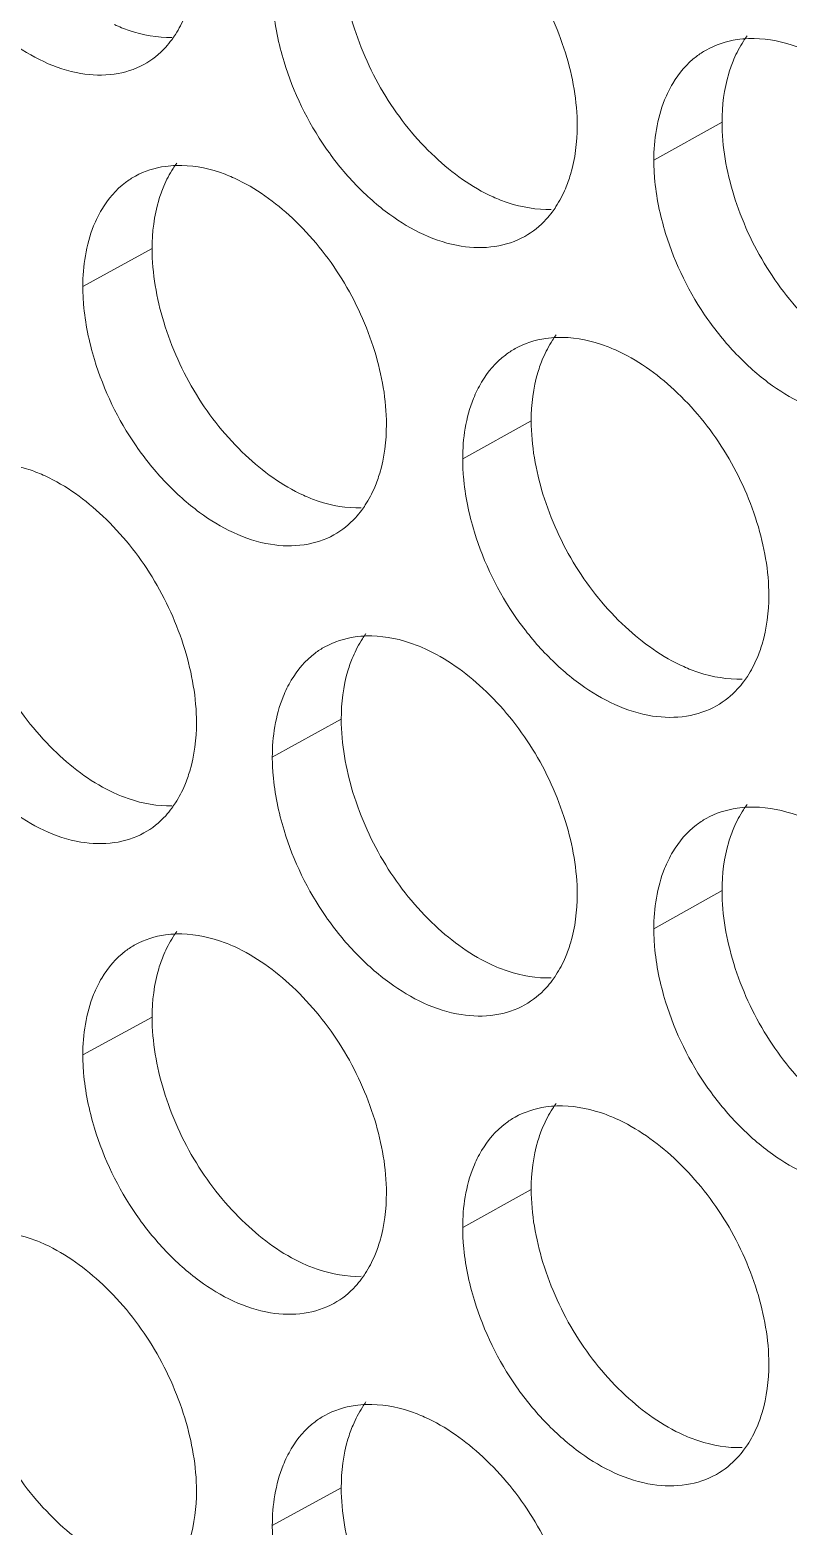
# Model space of a CAD drawing. Header units: millimetres. Extents: x 1177 to 4147, y 93 to 2194.
# Drawn here: x 2599.39 to 2607.16, y 784.67 to 800 of the extents above; entities that cross this region are included whole.
import ezdxf

# ---------------------------------------------------------------- set-up
doc = ezdxf.new("R2010")
doc.units = ezdxf.units.MM
doc.header["$LTSCALE"] = 0.1
doc.layers.get('0').update_dxf_attribs({"lineweight": 13})
doc.layers.add('标注', color=251, linetype='Continuous', lineweight=9)

# ---------------------------------------------------------------- blocks, each defined once
blk = doc.blocks.new('02')
at = {"layer": '标注'}
for p, q in [((4492.675, 732.782), (4491.677, 732.222)), ((4484.335, 730.928), (4483.321, 730.375)), ((4489.883, 728.407), (4488.88, 727.85)), ((4487.103, 724.039), (4486.094, 723.484)), ((4492.675, 721.532), (4491.677, 720.972)), ((4484.335, 719.678), (4483.321, 719.125)), ((4484.335, 719.678), (4483.321, 719.125)), ((4489.883, 717.157), (4488.88, 716.6)), ((4489.883, 717.157), (4488.88, 716.6)), ((4487.103, 712.789), (4486.094, 712.234))]:
    blk.add_line(p, q, dxfattribs=at)
for points, knots in [([(4480.73, 736.2), (4480.865, 735.753), (4481.171, 735.111), (4481.748, 734.396), (4482.361, 733.839), (4483.069, 733.477), (4483.772, 733.454), (4484.081, 733.551), (4484.214, 733.624)], [0, 0, 0, 0, 0.290009, 0.433078, 0.568897, 0.804139, 0.905475, 1, 1, 1, 1]), ([(4490.556, 732.723), (4490.556, 733.084), (4490.42, 733.835), (4489.946, 734.874), (4489.237, 735.748), (4488.636, 736.183), (4488.322, 736.324)], [0, 0, 0, 0, 0.244947, 0.507787, 0.766448, 1, 1, 1, 1]), ([(4487.103, 735.289), (4487.103, 734.927), (4487.238, 734.177), (4487.708, 733.137), (4488.413, 732.262), (4489.012, 731.827), (4489.326, 731.685)], [0, 0, 0, 0, 0.245252, 0.508241, 0.76674, 1, 1, 1, 1]), ([(4486.094, 734.734), (4486.094, 734.648), (4486.111, 734.285), (4486.185, 733.926), (4486.266, 733.663)], [0, 0, 0, 0, 0.238905, 1, 1, 1, 1]), ([(4483.783, 734.208), (4483.853, 734.176), (4484.122, 734.068), (4484.415, 734.015), (4484.627, 734.021)], [0, 0, 0, 0, 0.267537, 1, 1, 1, 1]), ([(4484.623, 733.987), (4484.641, 734.012), (4484.715, 734.118), (4484.775, 734.234), (4484.813, 734.324)], [0, 0, 0, 0, 0.24323, 1, 1, 1, 1]), ([(4484.214, 733.624), (4484.334, 733.689), (4484.479, 733.807), (4484.595, 733.949), (4484.623, 733.987)], [0, 0, 0, 0, 0.742834, 1, 1, 1, 1]), ([(4493.063, 734.003), (4493.007, 734.001), (4492.793, 733.982), (4492.581, 733.914), (4492.442, 733.836)], [0, 0, 0, 0, 0.25862, 1, 1, 1, 1]), ([(4493.043, 734.043), (4493.024, 734.017), (4492.948, 733.909), (4492.887, 733.791), (4492.848, 733.7)], [0, 0, 0, 0, 0.24344, 1, 1, 1, 1]), ([(4493.923, 733.823), (4493.851, 733.855), (4493.577, 733.961), (4493.279, 734.011), (4493.063, 734.003)], [0, 0, 0, 0, 0.267086, 1, 1, 1, 1]), ([(4492.442, 733.836), (4492.393, 733.808), (4492.199, 733.68), (4492.044, 733.497), (4491.954, 733.346)], [0, 0, 0, 0, 0.244434, 1, 1, 1, 1]), ([(4486.266, 733.663), (4486.403, 733.215), (4486.713, 732.573), (4487.297, 731.859), (4487.918, 731.305), (4488.634, 730.948), (4489.344, 730.932), (4489.655, 731.033), (4489.789, 731.108)], [0, 0, 0, 0, 0.289156, 0.431962, 0.567662, 0.803187, 0.90495, 1, 1, 1, 1]), ([(4492.848, 733.7), (4492.819, 733.632), (4492.714, 733.337), (4492.675, 733.021), (4492.675, 732.782)], [0, 0, 0, 0, 0.234773, 1, 1, 1, 1]), ([(4491.954, 733.346), (4491.908, 733.269), (4491.738, 732.919), (4491.677, 732.521), (4491.677, 732.222)], [0, 0, 0, 0, 0.231067, 1, 1, 1, 1]), ([(4490.384, 731.806), (4490.412, 731.874), (4490.517, 732.168), (4490.556, 732.484), (4490.556, 732.723)], [0, 0, 0, 0, 0.234713, 1, 1, 1, 1]), ([(4492.675, 732.782), (4492.675, 732.421), (4492.811, 731.671), (4493.285, 730.632), (4493.997, 729.76), (4494.601, 729.328), (4494.917, 729.189)], [0, 0, 0, 0, 0.244904, 0.507573, 0.76612, 1, 1, 1, 1]), ([(4491.677, 732.222), (4491.677, 732.136), (4491.693, 731.774), (4491.768, 731.415), (4491.85, 731.152)], [0, 0, 0, 0, 0.238976, 1, 1, 1, 1]), ([(4484.09, 731.99), (4484.04, 731.963), (4483.844, 731.836), (4483.688, 731.652), (4483.598, 731.501)], [0, 0, 0, 0, 0.24404, 1, 1, 1, 1]), ([(4484.69, 732.146), (4484.637, 732.144), (4484.429, 732.128), (4484.225, 732.064), (4484.09, 731.99)], [0, 0, 0, 0, 0.258563, 1, 1, 1, 1]), ([(4484.695, 732.18), (4484.676, 732.155), (4484.603, 732.049), (4484.544, 731.933), (4484.506, 731.844)], [0, 0, 0, 0, 0.243214, 1, 1, 1, 1]), ([(4485.539, 731.96), (4485.468, 731.992), (4485.198, 732.1), (4484.903, 732.152), (4484.69, 732.146)], [0, 0, 0, 0, 0.267618, 1, 1, 1, 1]), ([(4484.506, 731.844), (4484.477, 731.776), (4484.373, 731.482), (4484.335, 731.166), (4484.335, 730.928)], [0, 0, 0, 0, 0.234326, 1, 1, 1, 1]), ([(4487.764, 728.353), (4487.764, 728.715), (4487.629, 729.465), (4487.157, 730.505), (4486.451, 731.38), (4485.852, 731.817), (4485.539, 731.96)], [0, 0, 0, 0, 0.245121, 0.508123, 0.76676, 1, 1, 1, 1]), ([(4490.19, 731.464), (4490.209, 731.49), (4490.284, 731.598), (4490.345, 731.715), (4490.384, 731.806)], [0, 0, 0, 0, 0.24338, 1, 1, 1, 1]), ([(4489.326, 731.685), (4489.397, 731.653), (4489.668, 731.547), (4489.964, 731.495), (4490.177, 731.503)], [0, 0, 0, 0, 0.267181, 1, 1, 1, 1]), ([(4483.598, 731.501), (4483.552, 731.424), (4483.382, 731.073), (4483.321, 730.674), (4483.321, 730.375)], [0, 0, 0, 0, 0.23034, 1, 1, 1, 1]), ([(4489.789, 731.108), (4489.905, 731.173), (4490.048, 731.289), (4490.162, 731.427), (4490.19, 731.464)], [0, 0, 0, 0, 0.743342, 1, 1, 1, 1]), ([(4491.85, 731.152), (4491.988, 730.704), (4492.302, 730.061), (4492.894, 729.349), (4493.522, 728.797), (4494.247, 728.446), (4494.963, 728.437), (4495.276, 728.542), (4495.411, 728.619)], [0, 0, 0, 0, 0.288311, 0.430859, 0.566442, 0.80225, 0.904434, 1, 1, 1, 1]), ([(4484.335, 730.928), (4484.335, 730.566), (4484.469, 729.815), (4484.937, 728.774), (4485.639, 727.898), (4486.236, 727.461), (4486.549, 727.318)], [0, 0, 0, 0, 0.245427, 0.508577, 0.767052, 1, 1, 1, 1]), ([(4483.321, 730.375), (4483.321, 730.288), (4483.337, 729.926), (4483.412, 729.567), (4483.492, 729.303)], [0, 0, 0, 0, 0.23887, 1, 1, 1, 1]), ([(4490.26, 729.628), (4490.205, 729.626), (4489.993, 729.608), (4489.784, 729.541), (4489.646, 729.464)], [0, 0, 0, 0, 0.258601, 1, 1, 1, 1]), ([(4490.248, 729.665), (4490.229, 729.64), (4490.155, 729.532), (4490.094, 729.416), (4490.055, 729.324)], [0, 0, 0, 0, 0.243364, 1, 1, 1, 1]), ([(4491.116, 729.445), (4491.045, 729.477), (4490.772, 729.584), (4490.475, 729.635), (4490.26, 729.628)], [0, 0, 0, 0, 0.267261, 1, 1, 1, 1]), ([(4489.646, 729.464), (4489.597, 729.436), (4489.402, 729.309), (4489.247, 729.126), (4489.157, 728.975)], [0, 0, 0, 0, 0.244306, 1, 1, 1, 1]), ([(4493.36, 725.849), (4493.36, 726.211), (4493.224, 726.961), (4492.747, 727.999), (4492.035, 728.871), (4491.432, 729.305), (4491.116, 729.445)], [0, 0, 0, 0, 0.244772, 0.507452, 0.766137, 1, 1, 1, 1]), ([(4483.492, 729.303), (4483.628, 728.856), (4483.936, 728.214), (4484.517, 727.499), (4485.134, 726.944), (4485.845, 726.584), (4486.552, 726.565), (4486.862, 726.664), (4486.996, 726.738)], [0, 0, 0, 0, 0.289581, 0.432519, 0.568278, 0.803661, 0.905212, 1, 1, 1, 1]), ([(4490.055, 729.324), (4490.027, 729.257), (4489.922, 728.962), (4489.883, 728.646), (4489.883, 728.407)], [0, 0, 0, 0, 0.234624, 1, 1, 1, 1]), ([(4489.157, 728.975), (4489.111, 728.898), (4488.94, 728.547), (4488.88, 728.149), (4488.88, 727.85)], [0, 0, 0, 0, 0.230825, 1, 1, 1, 1]), ([(4487.592, 727.437), (4487.621, 727.504), (4487.725, 727.799), (4487.764, 728.114), (4487.764, 728.353)], [0, 0, 0, 0, 0.234564, 1, 1, 1, 1]), ([(4489.883, 728.407), (4489.883, 728.046), (4490.018, 727.296), (4490.491, 726.256), (4491.199, 725.383), (4491.801, 724.949), (4492.115, 724.809)], [0, 0, 0, 0, 0.245078, 0.507907, 0.76643, 1, 1, 1, 1]), ([(4488.88, 727.85), (4488.88, 727.763), (4488.896, 727.401), (4488.971, 727.043), (4489.052, 726.779)], [0, 0, 0, 0, 0.23894, 1, 1, 1, 1]), ([(4482.768, 727.602), (4482.697, 727.634), (4482.429, 727.742), (4482.135, 727.795), (4481.923, 727.79)], [0, 0, 0, 0, 0.267799, 1, 1, 1, 1]), ([(4484.984, 723.99), (4484.984, 724.351), (4484.849, 725.102), (4484.379, 726.143), (4483.676, 727.02), (4483.08, 727.458), (4482.768, 727.602)], [0, 0, 0, 0, 0.245297, 0.50846, 0.767072, 1, 1, 1, 1]), ([(4487.4, 727.097), (4487.419, 727.123), (4487.493, 727.23), (4487.554, 727.346), (4487.592, 727.437)], [0, 0, 0, 0, 0.243304, 1, 1, 1, 1]), ([(4486.549, 727.318), (4486.619, 727.286), (4486.889, 727.179), (4487.183, 727.127), (4487.396, 727.134)], [0, 0, 0, 0, 0.267358, 1, 1, 1, 1]), ([(4486.996, 726.738), (4487.114, 726.803), (4487.258, 726.92), (4487.372, 727.06), (4487.4, 727.097)], [0, 0, 0, 0, 0.743092, 1, 1, 1, 1]), ([(4489.052, 726.779), (4489.189, 726.331), (4489.502, 725.688), (4490.089, 724.976), (4490.714, 724.423), (4491.435, 724.068), (4492.147, 724.056), (4492.459, 724.159), (4492.594, 724.235)], [0, 0, 0, 0, 0.288732, 0.431409, 0.567051, 0.802717, 0.904691, 1, 1, 1, 1]), ([(4481.579, 726.572), (4481.579, 726.21), (4481.713, 725.46), (4482.178, 724.418), (4482.877, 723.54), (4483.471, 723.101), (4483.783, 722.958)], [0, 0, 0, 0, 0.245602, 0.508914, 0.767364, 1, 1, 1, 1]), ([(4493.187, 724.932), (4493.216, 725), (4493.321, 725.294), (4493.36, 725.61), (4493.36, 725.849)], [0, 0, 0, 0, 0.234862, 1, 1, 1, 1]), ([(4487.469, 725.258), (4487.415, 725.257), (4487.205, 725.239), (4486.999, 725.174), (4486.862, 725.099)], [0, 0, 0, 0, 0.258582, 1, 1, 1, 1]), ([(4487.465, 725.295), (4487.447, 725.269), (4487.373, 725.162), (4487.313, 725.046), (4487.275, 724.956)], [0, 0, 0, 0, 0.243288, 1, 1, 1, 1]), ([(4488.322, 725.074), (4488.25, 725.106), (4487.979, 725.213), (4487.683, 725.265), (4487.469, 725.258)], [0, 0, 0, 0, 0.267438, 1, 1, 1, 1]), ([(4486.862, 725.099), (4486.812, 725.071), (4486.617, 724.945), (4486.461, 724.761), (4486.372, 724.61)], [0, 0, 0, 0, 0.244174, 1, 1, 1, 1]), ([(4487.275, 724.956), (4487.246, 724.888), (4487.142, 724.594), (4487.103, 724.278), (4487.103, 724.039)], [0, 0, 0, 0, 0.234476, 1, 1, 1, 1]), ([(4490.556, 721.473), (4490.556, 721.834), (4490.42, 722.585), (4489.946, 723.624), (4489.237, 724.498), (4488.636, 724.933), (4488.322, 725.074)], [0, 0, 0, 0, 0.244947, 0.507787, 0.766448, 1, 1, 1, 1]), ([(4480.73, 724.95), (4480.865, 724.503), (4481.171, 723.861), (4481.748, 723.146), (4482.361, 722.589), (4483.069, 722.227), (4483.772, 722.204), (4484.081, 722.301), (4484.214, 722.374)], [0, 0, 0, 0, 0.290009, 0.433078, 0.568897, 0.804139, 0.905475, 1, 1, 1, 1]), ([(4492.115, 724.809), (4492.187, 724.777), (4492.459, 724.671), (4492.756, 724.62), (4492.97, 724.628)], [0, 0, 0, 0, 0.267006, 1, 1, 1, 1]), ([(4492.991, 724.588), (4493.01, 724.614), (4493.086, 724.722), (4493.148, 724.84), (4493.187, 724.932)], [0, 0, 0, 0, 0.243456, 1, 1, 1, 1]), ([(4486.372, 724.61), (4486.326, 724.533), (4486.155, 724.181), (4486.094, 723.783), (4486.094, 723.484)], [0, 0, 0, 0, 0.230583, 1, 1, 1, 1]), ([(4492.594, 724.235), (4492.709, 724.3), (4492.85, 724.414), (4492.963, 724.552), (4492.991, 724.588)], [0, 0, 0, 0, 0.743585, 1, 1, 1, 1]), ([(4484.813, 723.074), (4484.841, 723.141), (4484.945, 723.436), (4484.984, 723.751), (4484.984, 723.99)], [0, 0, 0, 0, 0.234415, 1, 1, 1, 1]), ([(4487.103, 724.039), (4487.103, 723.677), (4487.238, 722.927), (4487.708, 721.887), (4488.413, 721.012), (4489.012, 720.577), (4489.326, 720.435)], [0, 0, 0, 0, 0.245252, 0.508241, 0.76674, 1, 1, 1, 1]), ([(4486.094, 723.484), (4486.094, 723.398), (4486.111, 723.035), (4486.185, 722.676), (4486.266, 722.413)], [0, 0, 0, 0, 0.238905, 1, 1, 1, 1]), ([(4484.623, 722.737), (4484.641, 722.762), (4484.715, 722.868), (4484.775, 722.984), (4484.813, 723.074)], [0, 0, 0, 0, 0.24323, 1, 1, 1, 1]), ([(4483.783, 722.958), (4483.853, 722.926), (4484.122, 722.818), (4484.415, 722.765), (4484.627, 722.771)], [0, 0, 0, 0, 0.267537, 1, 1, 1, 1]), ([(4493.043, 722.793), (4493.024, 722.767), (4492.948, 722.659), (4492.887, 722.541), (4492.848, 722.45)], [0, 0, 0, 0, 0.24344, 1, 1, 1, 1]), ([(4484.214, 722.374), (4484.334, 722.439), (4484.479, 722.557), (4484.595, 722.699), (4484.623, 722.737)], [0, 0, 0, 0, 0.742834, 1, 1, 1, 1]), ([(4492.442, 722.586), (4492.393, 722.558), (4492.199, 722.43), (4492.044, 722.247), (4491.954, 722.096)], [0, 0, 0, 0, 0.244434, 1, 1, 1, 1]), ([(4493.063, 722.753), (4493.007, 722.751), (4492.793, 722.732), (4492.581, 722.664), (4492.442, 722.586)], [0, 0, 0, 0, 0.25862, 1, 1, 1, 1]), ([(4493.923, 722.573), (4493.851, 722.605), (4493.577, 722.711), (4493.279, 722.761), (4493.063, 722.753)], [0, 0, 0, 0, 0.267086, 1, 1, 1, 1]), ([(4486.266, 722.413), (4486.403, 721.965), (4486.713, 721.323), (4487.297, 720.609), (4487.918, 720.055), (4488.634, 719.698), (4489.344, 719.682), (4489.655, 719.783), (4489.789, 719.858)], [0, 0, 0, 0, 0.289156, 0.431962, 0.567662, 0.803187, 0.90495, 1, 1, 1, 1]), ([(4492.848, 722.45), (4492.819, 722.382), (4492.714, 722.087), (4492.675, 721.771), (4492.675, 721.532)], [0, 0, 0, 0, 0.234773, 1, 1, 1, 1]), ([(4491.954, 722.096), (4491.908, 722.019), (4491.738, 721.669), (4491.677, 721.271), (4491.677, 720.972)], [0, 0, 0, 0, 0.231067, 1, 1, 1, 1]), ([(4490.384, 720.556), (4490.412, 720.624), (4490.517, 720.918), (4490.556, 721.234), (4490.556, 721.473)], [0, 0, 0, 0, 0.234713, 1, 1, 1, 1]), ([(4492.675, 721.532), (4492.675, 721.171), (4492.811, 720.421), (4493.285, 719.382), (4493.997, 718.51), (4494.601, 718.078), (4494.917, 717.939)], [0, 0, 0, 0, 0.244904, 0.507573, 0.76612, 1, 1, 1, 1]), ([(4484.69, 720.896), (4484.637, 720.894), (4484.429, 720.878), (4484.225, 720.814), (4484.09, 720.74)], [0, 0, 0, 0, 0.258563, 1, 1, 1, 1]), ([(4484.69, 720.896), (4484.637, 720.894), (4484.429, 720.878), (4484.225, 720.814), (4484.09, 720.74)], [0, 0, 0, 0, 0.258563, 1, 1, 1, 1]), ([(4484.695, 720.93), (4484.676, 720.905), (4484.603, 720.799), (4484.544, 720.683), (4484.506, 720.594)], [0, 0, 0, 0, 0.243214, 1, 1, 1, 1]), ([(4484.695, 720.93), (4484.676, 720.905), (4484.603, 720.799), (4484.544, 720.683), (4484.506, 720.594)], [0, 0, 0, 0, 0.243214, 1, 1, 1, 1]), ([(4485.539, 720.71), (4485.468, 720.742), (4485.198, 720.85), (4484.903, 720.902), (4484.69, 720.896)], [0, 0, 0, 0, 0.267618, 1, 1, 1, 1]), ([(4485.539, 720.71), (4485.468, 720.742), (4485.198, 720.85), (4484.903, 720.902), (4484.69, 720.896)], [0, 0, 0, 0, 0.267618, 1, 1, 1, 1]), ([(4491.677, 720.972), (4491.677, 720.886), (4491.693, 720.524), (4491.768, 720.165), (4491.85, 719.902)], [0, 0, 0, 0, 0.238976, 1, 1, 1, 1]), ([(4484.09, 720.74), (4484.04, 720.713), (4483.844, 720.586), (4483.688, 720.402), (4483.598, 720.251)], [0, 0, 0, 0, 0.24404, 1, 1, 1, 1]), ([(4484.09, 720.74), (4484.04, 720.713), (4483.844, 720.586), (4483.688, 720.402), (4483.598, 720.251)], [0, 0, 0, 0, 0.24404, 1, 1, 1, 1]), ([(4484.506, 720.594), (4484.477, 720.526), (4484.373, 720.232), (4484.335, 719.916), (4484.335, 719.678)], [0, 0, 0, 0, 0.234326, 1, 1, 1, 1]), ([(4484.506, 720.594), (4484.477, 720.526), (4484.373, 720.232), (4484.335, 719.916), (4484.335, 719.678)], [0, 0, 0, 0, 0.234326, 1, 1, 1, 1]), ([(4487.764, 717.103), (4487.764, 717.465), (4487.629, 718.215), (4487.157, 719.255), (4486.451, 720.13), (4485.852, 720.567), (4485.539, 720.71)], [0, 0, 0, 0, 0.245121, 0.508123, 0.76676, 1, 1, 1, 1]), ([(4487.764, 717.103), (4487.764, 717.465), (4487.629, 718.215), (4487.157, 719.255), (4486.451, 720.13), (4485.852, 720.567), (4485.539, 720.71)], [0, 0, 0, 0, 0.245121, 0.508123, 0.76676, 1, 1, 1, 1]), ([(4489.326, 720.435), (4489.397, 720.403), (4489.668, 720.297), (4489.964, 720.245), (4490.177, 720.253)], [0, 0, 0, 0, 0.267181, 1, 1, 1, 1]), ([(4490.19, 720.214), (4490.209, 720.24), (4490.284, 720.348), (4490.345, 720.465), (4490.384, 720.556)], [0, 0, 0, 0, 0.24338, 1, 1, 1, 1]), ([(4483.598, 720.251), (4483.552, 720.174), (4483.382, 719.823), (4483.321, 719.424), (4483.321, 719.125)], [0, 0, 0, 0, 0.23034, 1, 1, 1, 1]), ([(4483.598, 720.251), (4483.552, 720.174), (4483.382, 719.823), (4483.321, 719.424), (4483.321, 719.125)], [0, 0, 0, 0, 0.23034, 1, 1, 1, 1]), ([(4489.789, 719.858), (4489.905, 719.923), (4490.048, 720.039), (4490.162, 720.177), (4490.19, 720.214)], [0, 0, 0, 0, 0.743342, 1, 1, 1, 1]), ([(4491.85, 719.902), (4491.988, 719.454), (4492.302, 718.811), (4492.894, 718.099), (4493.522, 717.547), (4494.247, 717.196), (4494.963, 717.187), (4495.276, 717.292), (4495.411, 717.369)], [0, 0, 0, 0, 0.288311, 0.430859, 0.566442, 0.80225, 0.904434, 1, 1, 1, 1]), ([(4484.335, 719.678), (4484.335, 719.316), (4484.469, 718.565), (4484.937, 717.524), (4485.639, 716.648), (4486.236, 716.211), (4486.549, 716.068)], [0, 0, 0, 0, 0.245427, 0.508577, 0.767052, 1, 1, 1, 1]), ([(4484.335, 719.678), (4484.335, 719.316), (4484.469, 718.565), (4484.937, 717.524), (4485.639, 716.648), (4486.236, 716.211), (4486.549, 716.068)], [0, 0, 0, 0, 0.245427, 0.508577, 0.767052, 1, 1, 1, 1]), ([(4483.321, 719.125), (4483.321, 719.038), (4483.337, 718.676), (4483.412, 718.317), (4483.492, 718.053)], [0, 0, 0, 0, 0.23887, 1, 1, 1, 1]), ([(4483.321, 719.125), (4483.321, 719.038), (4483.337, 718.676), (4483.412, 718.317), (4483.492, 718.053)], [0, 0, 0, 0, 0.23887, 1, 1, 1, 1]), ([(4490.248, 718.415), (4490.229, 718.39), (4490.155, 718.282), (4490.094, 718.166), (4490.055, 718.074)], [0, 0, 0, 0, 0.243364, 1, 1, 1, 1]), ([(4490.248, 718.415), (4490.229, 718.39), (4490.155, 718.282), (4490.094, 718.166), (4490.055, 718.074)], [0, 0, 0, 0, 0.243364, 1, 1, 1, 1]), ([(4489.646, 718.214), (4489.597, 718.186), (4489.402, 718.059), (4489.247, 717.876), (4489.157, 717.725)], [0, 0, 0, 0, 0.244306, 1, 1, 1, 1]), ([(4489.646, 718.214), (4489.597, 718.186), (4489.402, 718.059), (4489.247, 717.876), (4489.157, 717.725)], [0, 0, 0, 0, 0.244306, 1, 1, 1, 1]), ([(4490.26, 718.378), (4490.205, 718.376), (4489.993, 718.358), (4489.784, 718.291), (4489.646, 718.214)], [0, 0, 0, 0, 0.258601, 1, 1, 1, 1]), ([(4490.26, 718.378), (4490.205, 718.376), (4489.993, 718.358), (4489.784, 718.291), (4489.646, 718.214)], [0, 0, 0, 0, 0.258601, 1, 1, 1, 1]), ([(4491.116, 718.195), (4491.045, 718.227), (4490.772, 718.334), (4490.475, 718.385), (4490.26, 718.378)], [0, 0, 0, 0, 0.267261, 1, 1, 1, 1]), ([(4491.116, 718.195), (4491.045, 718.227), (4490.772, 718.334), (4490.475, 718.385), (4490.26, 718.378)], [0, 0, 0, 0, 0.267261, 1, 1, 1, 1]), ([(4493.36, 714.599), (4493.36, 714.961), (4493.224, 715.711), (4492.747, 716.749), (4492.035, 717.621), (4491.432, 718.055), (4491.116, 718.195)], [0, 0, 0, 0, 0.244772, 0.507452, 0.766137, 1, 1, 1, 1]), ([(4493.36, 714.599), (4493.36, 714.961), (4493.224, 715.711), (4492.747, 716.749), (4492.035, 717.621), (4491.432, 718.055), (4491.116, 718.195)], [0, 0, 0, 0, 0.244772, 0.507452, 0.766137, 1, 1, 1, 1]), ([(4483.492, 718.053), (4483.628, 717.606), (4483.936, 716.964), (4484.517, 716.249), (4485.134, 715.694), (4485.845, 715.334), (4486.552, 715.315), (4486.862, 715.414), (4486.996, 715.488)], [0, 0, 0, 0, 0.289581, 0.432519, 0.568278, 0.803661, 0.905212, 1, 1, 1, 1]), ([(4483.492, 718.053), (4483.628, 717.606), (4483.936, 716.964), (4484.517, 716.249), (4485.134, 715.694), (4485.845, 715.334), (4486.552, 715.315), (4486.862, 715.414), (4486.996, 715.488)], [0, 0, 0, 0, 0.289581, 0.432519, 0.568278, 0.803661, 0.905212, 1, 1, 1, 1]), ([(4490.055, 718.074), (4490.027, 718.007), (4489.922, 717.712), (4489.883, 717.396), (4489.883, 717.157)], [0, 0, 0, 0, 0.234624, 1, 1, 1, 1]), ([(4490.055, 718.074), (4490.027, 718.007), (4489.922, 717.712), (4489.883, 717.396), (4489.883, 717.157)], [0, 0, 0, 0, 0.234624, 1, 1, 1, 1]), ([(4489.157, 717.725), (4489.111, 717.648), (4488.94, 717.297), (4488.88, 716.899), (4488.88, 716.6)], [0, 0, 0, 0, 0.230825, 1, 1, 1, 1]), ([(4489.157, 717.725), (4489.111, 717.648), (4488.94, 717.297), (4488.88, 716.899), (4488.88, 716.6)], [0, 0, 0, 0, 0.230825, 1, 1, 1, 1]), ([(4487.592, 716.187), (4487.621, 716.254), (4487.725, 716.549), (4487.764, 716.864), (4487.764, 717.103)], [0, 0, 0, 0, 0.234564, 1, 1, 1, 1]), ([(4487.592, 716.187), (4487.621, 716.254), (4487.725, 716.549), (4487.764, 716.864), (4487.764, 717.103)], [0, 0, 0, 0, 0.234564, 1, 1, 1, 1]), ([(4489.883, 717.157), (4489.883, 716.796), (4490.018, 716.046), (4490.491, 715.006), (4491.199, 714.133), (4491.801, 713.699), (4492.115, 713.559)], [0, 0, 0, 0, 0.245078, 0.507907, 0.76643, 1, 1, 1, 1]), ([(4489.883, 717.157), (4489.883, 716.796), (4490.018, 716.046), (4490.491, 715.006), (4491.199, 714.133), (4491.801, 713.699), (4492.115, 713.559)], [0, 0, 0, 0, 0.245078, 0.507907, 0.76643, 1, 1, 1, 1]), ([(4482.768, 716.352), (4482.697, 716.384), (4482.429, 716.492), (4482.135, 716.545), (4481.923, 716.54)], [0, 0, 0, 0, 0.267799, 1, 1, 1, 1]), ([(4488.88, 716.6), (4488.88, 716.513), (4488.896, 716.151), (4488.971, 715.793), (4489.052, 715.529)], [0, 0, 0, 0, 0.23894, 1, 1, 1, 1]), ([(4488.88, 716.6), (4488.88, 716.513), (4488.896, 716.151), (4488.971, 715.793), (4489.052, 715.529)], [0, 0, 0, 0, 0.23894, 1, 1, 1, 1]), ([(4484.984, 712.74), (4484.984, 713.101), (4484.849, 713.852), (4484.379, 714.893), (4483.676, 715.77), (4483.08, 716.208), (4482.768, 716.352)], [0, 0, 0, 0, 0.245297, 0.50846, 0.767072, 1, 1, 1, 1]), ([(4486.549, 716.068), (4486.619, 716.036), (4486.889, 715.929), (4487.183, 715.877), (4487.396, 715.884)], [0, 0, 0, 0, 0.267358, 1, 1, 1, 1]), ([(4486.549, 716.068), (4486.619, 716.036), (4486.889, 715.929), (4487.183, 715.877), (4487.396, 715.884)], [0, 0, 0, 0, 0.267358, 1, 1, 1, 1]), ([(4487.4, 715.847), (4487.419, 715.873), (4487.493, 715.98), (4487.554, 716.096), (4487.592, 716.187)], [0, 0, 0, 0, 0.243304, 1, 1, 1, 1]), ([(4487.4, 715.847), (4487.419, 715.873), (4487.493, 715.98), (4487.554, 716.096), (4487.592, 716.187)], [0, 0, 0, 0, 0.243304, 1, 1, 1, 1]), ([(4486.996, 715.488), (4487.114, 715.553), (4487.258, 715.67), (4487.372, 715.81), (4487.4, 715.847)], [0, 0, 0, 0, 0.743092, 1, 1, 1, 1]), ([(4486.996, 715.488), (4487.114, 715.553), (4487.258, 715.67), (4487.372, 715.81), (4487.4, 715.847)], [0, 0, 0, 0, 0.743092, 1, 1, 1, 1]), ([(4481.579, 715.322), (4481.579, 714.96), (4481.713, 714.21), (4482.178, 713.168), (4482.877, 712.29), (4483.471, 711.851), (4483.783, 711.708)], [0, 0, 0, 0, 0.245602, 0.508914, 0.767364, 1, 1, 1, 1]), ([(4489.052, 715.529), (4489.189, 715.081), (4489.502, 714.438), (4490.089, 713.726), (4490.714, 713.173), (4491.435, 712.818), (4492.147, 712.806), (4492.459, 712.909), (4492.594, 712.985)], [0, 0, 0, 0, 0.288732, 0.431409, 0.567051, 0.802717, 0.904691, 1, 1, 1, 1]), ([(4489.052, 715.529), (4489.189, 715.081), (4489.502, 714.438), (4490.089, 713.726), (4490.714, 713.173), (4491.435, 712.818), (4492.147, 712.806), (4492.459, 712.909), (4492.594, 712.985)], [0, 0, 0, 0, 0.288732, 0.431409, 0.567051, 0.802717, 0.904691, 1, 1, 1, 1]), ([(4493.187, 713.682), (4493.216, 713.75), (4493.321, 714.044), (4493.36, 714.36), (4493.36, 714.599)], [0, 0, 0, 0, 0.234862, 1, 1, 1, 1]), ([(4493.187, 713.682), (4493.216, 713.75), (4493.321, 714.044), (4493.36, 714.36), (4493.36, 714.599)], [0, 0, 0, 0, 0.234862, 1, 1, 1, 1]), ([(4487.469, 714.008), (4487.415, 714.007), (4487.205, 713.989), (4486.999, 713.924), (4486.862, 713.849)], [0, 0, 0, 0, 0.258582, 1, 1, 1, 1]), ([(4487.465, 714.045), (4487.447, 714.019), (4487.373, 713.912), (4487.313, 713.796), (4487.275, 713.706)], [0, 0, 0, 0, 0.243288, 1, 1, 1, 1]), ([(4488.322, 713.824), (4488.25, 713.856), (4487.979, 713.963), (4487.683, 714.015), (4487.469, 714.008)], [0, 0, 0, 0, 0.267438, 1, 1, 1, 1]), ([(4486.862, 713.849), (4486.812, 713.821), (4486.617, 713.695), (4486.461, 713.511), (4486.372, 713.36)], [0, 0, 0, 0, 0.244174, 1, 1, 1, 1]), ([(4490.556, 710.223), (4490.556, 710.584), (4490.42, 711.335), (4489.946, 712.374), (4489.237, 713.248), (4488.636, 713.683), (4488.322, 713.824)], [0, 0, 0, 0, 0.244947, 0.507787, 0.766448, 1, 1, 1, 1]), ([(4480.73, 713.7), (4480.865, 713.253), (4481.171, 712.611), (4481.748, 711.896), (4482.361, 711.339), (4483.069, 710.977), (4483.772, 710.954), (4484.081, 711.051), (4484.214, 711.124)], [0, 0, 0, 0, 0.290009, 0.433078, 0.568897, 0.804139, 0.905475, 1, 1, 1, 1]), ([(4487.275, 713.706), (4487.246, 713.638), (4487.142, 713.344), (4487.103, 713.028), (4487.103, 712.789)], [0, 0, 0, 0, 0.234476, 1, 1, 1, 1]), ([(4492.991, 713.338), (4493.01, 713.364), (4493.086, 713.472), (4493.148, 713.59), (4493.187, 713.682)], [0, 0, 0, 0, 0.243456, 1, 1, 1, 1]), ([(4492.991, 713.338), (4493.01, 713.364), (4493.086, 713.472), (4493.148, 713.59), (4493.187, 713.682)], [0, 0, 0, 0, 0.243456, 1, 1, 1, 1]), ([(4486.372, 713.36), (4486.326, 713.283), (4486.155, 712.931), (4486.094, 712.533), (4486.094, 712.234)], [0, 0, 0, 0, 0.230583, 1, 1, 1, 1]), ([(4492.115, 713.559), (4492.187, 713.527), (4492.459, 713.421), (4492.756, 713.37), (4492.97, 713.378)], [0, 0, 0, 0, 0.267006, 1, 1, 1, 1]), ([(4492.115, 713.559), (4492.187, 713.527), (4492.459, 713.421), (4492.756, 713.37), (4492.97, 713.378)], [0, 0, 0, 0, 0.267006, 1, 1, 1, 1]), ([(4492.594, 712.985), (4492.709, 713.05), (4492.85, 713.164), (4492.963, 713.302), (4492.991, 713.338)], [0, 0, 0, 0, 0.743585, 1, 1, 1, 1]), ([(4492.594, 712.985), (4492.709, 713.05), (4492.85, 713.164), (4492.963, 713.302), (4492.991, 713.338)], [0, 0, 0, 0, 0.743585, 1, 1, 1, 1]), ([(4484.813, 711.824), (4484.841, 711.891), (4484.945, 712.186), (4484.984, 712.501), (4484.984, 712.74)], [0, 0, 0, 0, 0.234415, 1, 1, 1, 1]), ([(4487.103, 712.789), (4487.103, 712.427), (4487.238, 711.677), (4487.708, 710.637), (4488.413, 709.762), (4489.012, 709.327), (4489.326, 709.185)], [0, 0, 0, 0, 0.245252, 0.508241, 0.76674, 1, 1, 1, 1]), ([(4486.094, 712.234), (4486.094, 712.148), (4486.111, 711.785), (4486.185, 711.426), (4486.266, 711.163)], [0, 0, 0, 0, 0.238905, 1, 1, 1, 1])]:
    blk.add_open_spline(points, degree=3, knots=knots, dxfattribs=at)

msp = doc.modelspace()

# ---------------------------------------------------------------- block references
at = {"xscale": 0.7, "yscale": 0.7, "zscale": 0.7}
msp.add_blockref('02', (-538.391, 286.112), dxfattribs=at)

doc.saveas('drawing.dxf')
